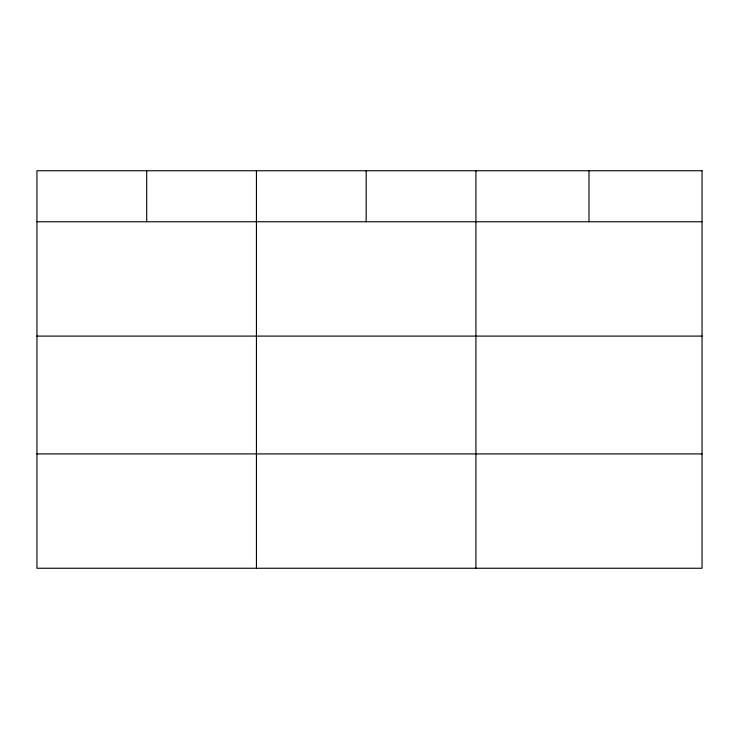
<?xml version="1.0" encoding="UTF-8"?>
<svg xmlns="http://www.w3.org/2000/svg" width="739" height="739" viewBox="0 0 739 739"><rect width="100%" height="100%" fill="white"/><g stroke="black" fill="none" stroke-linecap="round" stroke-linejoin="round"><path stroke-width="1.11" d="M36.95 221.755L702.05 221.755M36.95 336.097L702.05 336.097M36.95 453.912L702.05 453.912M588.983 170.746L588.983 221.755M475.916 170.746L475.916 568.254M366.174 170.746L366.174 221.755M256.433 170.746L256.433 568.254M146.691 170.746L146.691 221.755M702.05 170.746L36.95 170.746L36.95 568.254L702.05 568.254L702.05 170.746"/></g></svg>
